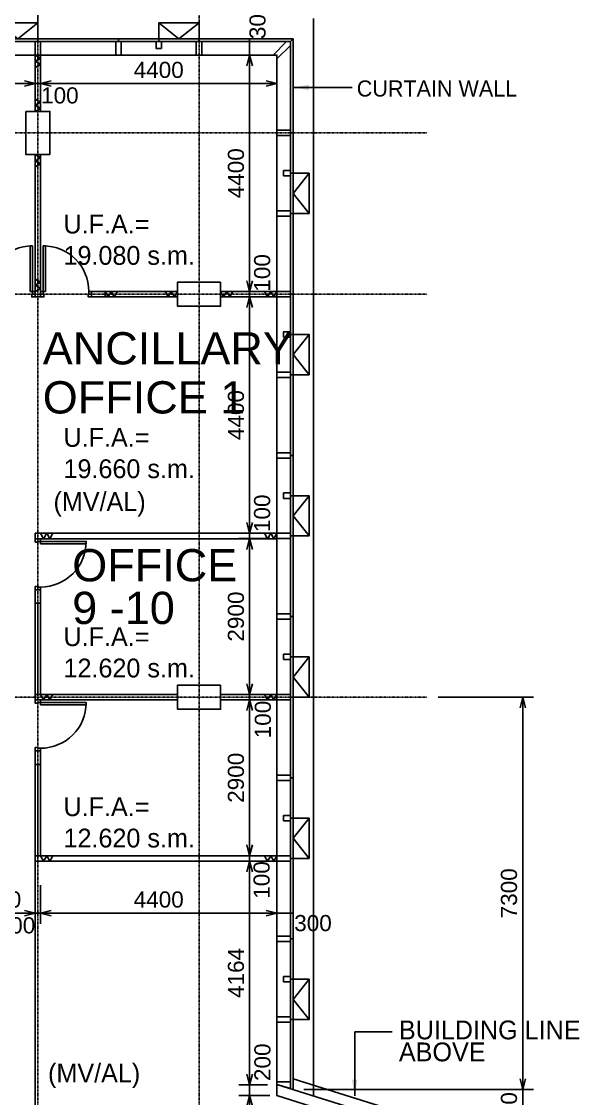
# Model space of a CAD drawing. Header units: millimetres. Extents: x 477 to 62893, y 268 to 55271.
# Drawn here: x 50465 to 60852, y 25172 to 45214 of the extents above; entities that cross this region are included whole.
import ezdxf

# ---------------------------------------------------------------- set-up
doc = ezdxf.new("R2010")
doc.units = ezdxf.units.MM
doc.linetypes.add('DASHDOT', pattern=[1, 0.5, -0.25, 0, -0.25])
doc.layers.get('0').update_dxf_attribs({"color": 8})
doc.layers.get('Defpoints').update_dxf_attribs({"color": 8})
for name, color, linetype in [('DLN020__', 8, 'DASHDOT'), ('DLN030', 8, 'Continuous'), ('DLN040__', 8, 'Continuous'), ('DLN041_1', 8, 'Continuous'), ('DLN061__1', 8, 'Continuous'), ('DLN220__', 8, 'Continuous'), ('DLN280__', 8, 'Continuous'), ('DLN314__', 8, 'Continuous'), ('DLN324__', 8, 'Continuous'), ('DLN325__', 8, 'Continuous')]:
    doc.layers.add(name, color=color, linetype=linetype)
doc.styles.add('SWIS721LT450', font='swissl.ttf')
doc.styles.add('SWIS721LT750', font='swissl.ttf')
doc.dimstyles.new('INTDIM', dxfattribs={"dimscale": 200, "dimtxt": 2.25, "dimasz": 1.5, "dimexe": 1, "dimexo": 0, "dimgap": 1, "dimtad": 1, "dimdec": 0, "dimrnd": 1, "dimzin": 1, "dimdsep": 46, "dimtxsty": 'SWIS721LT450', "dimcen": 1, "dimclrd": 256, "dimclre": 256, "dimclrt": 256, "dimaunit": 1, "dimadec": 3, "dimazin": 0, "dimtfac": 1, "dimtdec": 0, "dimtix": 1, "dimtmove": 2, "dimatfit": 0, "dimfxl": 1, "dimtolj": 1, "dimtzin": 0, "dimarcsym": 0})

# ---------------------------------------------------------------- blocks, each defined once
blk = doc.blocks.new('DIMARR')
for p, q in [((-1, 0.25), (0, 0)), ((-1, 0), (0, 0)), ((0, 0), (-1, -0.25))]:
    blk.add_line(p, q)
blk = doc.blocks.new('*D405')
at = {"layer": 'Defpoints', "color": 0, "transparency": 16777216}
for p in [(49269, 29342), (50719, 29342), (49269, 28619)]:
    blk.add_point(p, dxfattribs=at)
at = {"layer": 'DLN030', "lineweight": -2, "transparency": 16777216}
for p, q in [((49269, 29142), (49269, 28419)), ((50719, 29142), (50719, 28419)), ((50519, 28619), (49469, 28619))]:
    blk.add_line(p, q, dxfattribs=at)
at = {"layer": 'DLN030', "lineweight": -2, "transparency": 16777216, "xscale": 200, "yscale": 200, "zscale": 200, "rotation": 180}
blk.add_blockref('DIMARR', (49269, 28619), dxfattribs=at)
at = {"layer": 'DLN030', "lineweight": -2, "transparency": 16777216, "xscale": 200, "yscale": 200, "zscale": 200}
blk.add_blockref('DIMARR', (50719, 28619), dxfattribs=at)
at = {"layer": 'DLN030', "transparency": 16777216, "insert": (49994, 28873), "char_height": 300, "attachment_point": 5, "style": 'SWIS721LT450'}
blk.add_mtext('\\A1;1450', dxfattribs=at)
blk = doc.blocks.new('*D406')
at = {"layer": 'Defpoints', "color": 0, "transparency": 16777216}
for p in [(50719, 29342), (50819, 29342), (50719, 28619)]:
    blk.add_point(p, dxfattribs=at)
at = {"layer": 'DLN030', "lineweight": -2, "transparency": 16777216}
for p, q in [((50719, 29142), (50719, 28419)), ((50819, 29142), (50819, 28419)), ((50819, 28619), (50719, 28619))]:
    blk.add_line(p, q, dxfattribs=at)
at = {"layer": 'DLN030', "transparency": 16777216, "insert": (50371, 28392), "char_height": 300, "attachment_point": 5, "style": 'SWIS721LT450'}
blk.add_mtext('\\A1;100', dxfattribs=at)
blk = doc.blocks.new('*D407')
at = {"layer": 'Defpoints', "color": 0, "transparency": 16777216}
for p in [(50819, 29342), (55219, 29342), (50819, 28619)]:
    blk.add_point(p, dxfattribs=at)
at = {"layer": 'DLN030', "lineweight": -2, "transparency": 16777216}
for p, q in [((50819, 29142), (50819, 28419)), ((55219, 29142), (55219, 28419)), ((55019, 28619), (51019, 28619))]:
    blk.add_line(p, q, dxfattribs=at)
at = {"layer": 'DLN030', "lineweight": -2, "transparency": 16777216, "xscale": 200, "yscale": 200, "zscale": 200, "rotation": 180}
blk.add_blockref('DIMARR', (50819, 28619), dxfattribs=at)
at = {"layer": 'DLN030', "lineweight": -2, "transparency": 16777216, "xscale": 200, "yscale": 200, "zscale": 200}
blk.add_blockref('DIMARR', (55219, 28619), dxfattribs=at)
at = {"layer": 'DLN030', "transparency": 16777216, "insert": (53019, 28873), "char_height": 300, "attachment_point": 5, "style": 'SWIS721LT450'}
blk.add_mtext('\\A1;4400', dxfattribs=at)
blk = doc.blocks.new('*D408')
at = {"layer": 'Defpoints', "color": 0, "transparency": 16777216}
for p in [(55219, 29345), (55519, 29345), (55219, 28622)]:
    blk.add_point(p, dxfattribs=at)
at = {"layer": 'DLN030', "lineweight": -2, "transparency": 16777216}
for p, q in [((55219, 29145), (55219, 28422)), ((55519, 29145), (55519, 28422)), ((55519, 28622), (55219, 28622))]:
    blk.add_line(p, q, dxfattribs=at)
at = {"layer": 'DLN030', "transparency": 16777216, "insert": (55891, 28434), "char_height": 300, "attachment_point": 5, "style": 'SWIS721LT450'}
blk.add_mtext('\\A1;300', dxfattribs=at)
blk = doc.blocks.new('*D438')
at = {"layer": 'Defpoints', "color": 0, "transparency": 16777216}
for p in [(47819, 44540), (50719, 44640), (50719, 44058)]:
    blk.add_point(p, dxfattribs=at)
at = {"layer": 'DLN030', "lineweight": -2, "transparency": 16777216}
for p, q in [((47819, 44340), (47819, 43858)), ((50719, 44440), (50719, 43858)), ((48019, 44058), (50519, 44058))]:
    blk.add_line(p, q, dxfattribs=at)
at = {"layer": 'DLN030', "lineweight": -2, "transparency": 16777216, "xscale": 200, "yscale": 200, "zscale": 200, "rotation": 180}
blk.add_blockref('DIMARR', (47819, 44058), dxfattribs=at)
at = {"layer": 'DLN030', "lineweight": -2, "transparency": 16777216, "xscale": 200, "yscale": 200, "zscale": 200}
blk.add_blockref('DIMARR', (50719, 44058), dxfattribs=at)
at = {"layer": 'DLN030', "transparency": 16777216, "insert": (49269, 44312), "char_height": 300, "attachment_point": 5, "style": 'SWIS721LT450'}
blk.add_mtext('\\A1;2900', dxfattribs=at)
blk = doc.blocks.new('*D439')
at = {"layer": 'Defpoints', "color": 0, "transparency": 16777216}
for p in [(50719, 44640), (50819, 44640), (50719, 44058)]:
    blk.add_point(p, dxfattribs=at)
at = {"layer": 'DLN030', "lineweight": -2, "transparency": 16777216}
for p, q in [((50719, 44440), (50719, 43858)), ((50819, 44440), (50819, 43858)), ((50819, 44058), (50719, 44058))]:
    blk.add_line(p, q, dxfattribs=at)
at = {"layer": 'DLN030', "transparency": 16777216, "insert": (51179, 43837), "char_height": 300, "attachment_point": 5, "style": 'SWIS721LT450'}
blk.add_mtext('\\A1;100', dxfattribs=at)
blk = doc.blocks.new('*D440')
at = {"layer": 'Defpoints', "color": 0, "transparency": 16777216}
for p in [(50819, 44640), (55219, 44542), (55219, 44058)]:
    blk.add_point(p, dxfattribs=at)
at = {"layer": 'DLN030', "lineweight": -2, "transparency": 16777216}
for p, q in [((50819, 44440), (50819, 43858)), ((55219, 44342), (55219, 43858)), ((51019, 44058), (55019, 44058))]:
    blk.add_line(p, q, dxfattribs=at)
at = {"layer": 'DLN030', "lineweight": -2, "transparency": 16777216, "xscale": 200, "yscale": 200, "zscale": 200, "rotation": 180}
blk.add_blockref('DIMARR', (50819, 44058), dxfattribs=at)
at = {"layer": 'DLN030', "lineweight": -2, "transparency": 16777216, "xscale": 200, "yscale": 200, "zscale": 200}
blk.add_blockref('DIMARR', (55219, 44058), dxfattribs=at)
at = {"layer": 'DLN030', "transparency": 16777216, "insert": (53019, 44312), "char_height": 300, "attachment_point": 5, "style": 'SWIS721LT450'}
blk.add_mtext('\\A1;4400', dxfattribs=at)
blk = doc.blocks.new('*D441')
at = {"layer": 'Defpoints', "color": 0, "transparency": 16777216}
for p in [(54712, 40090), (55185, 40190), (55185, 40090)]:
    blk.add_point(p, dxfattribs=at)
at = {"layer": 'DLN030', "lineweight": -2, "transparency": 16777216}
for p, q in [((54985, 40190), (54512, 40190)), ((54985, 40090), (54512, 40090)), ((54712, 40190), (54712, 40090))]:
    blk.add_line(p, q, dxfattribs=at)
at = {"layer": 'DLN030', "transparency": 16777216, "insert": (54946, 40536), "char_height": 300, "attachment_point": 5, "rotation": 90, "style": 'SWIS721LT450'}
blk.add_mtext('\\A1;100', dxfattribs=at)
blk = doc.blocks.new('*D442')
at = {"layer": 'Defpoints', "color": 0, "transparency": 16777216}
for p in [(55185, 40090), (54712, 35690), (55285, 35690)]:
    blk.add_point(p, dxfattribs=at)
at = {"layer": 'DLN030', "lineweight": -2, "transparency": 16777216}
for p, q in [((54985, 40090), (54512, 40090)), ((54712, 39890), (54712, 35890)), ((55085, 35690), (54512, 35690))]:
    blk.add_line(p, q, dxfattribs=at)
at = {"layer": 'DLN030', "lineweight": -2, "transparency": 16777216, "xscale": 200, "yscale": 200, "zscale": 200}
for p, rotation in [((54712, 40090), 90), ((54712, 35690), 270)]:
    blk.add_blockref('DIMARR', p, dxfattribs=dict(at, rotation=rotation))
at = {"layer": 'DLN030', "transparency": 16777216, "insert": (54458, 37890), "char_height": 300, "attachment_point": 5, "rotation": 90, "style": 'SWIS721LT450'}
blk.add_mtext('\\A1;4400', dxfattribs=at)
blk = doc.blocks.new('*D443')
at = {"layer": 'Defpoints', "color": 0, "transparency": 16777216}
for p in [(55285, 35690), (54712, 35590), (55285, 35590)]:
    blk.add_point(p, dxfattribs=at)
at = {"layer": 'DLN030', "lineweight": -2, "transparency": 16777216}
for p, q in [((55085, 35690), (54512, 35690)), ((54712, 35690), (54712, 35590)), ((55085, 35590), (54512, 35590))]:
    blk.add_line(p, q, dxfattribs=at)
at = {"layer": 'DLN030', "transparency": 16777216, "insert": (54945, 36062), "char_height": 300, "attachment_point": 5, "rotation": 90, "style": 'SWIS721LT450'}
blk.add_mtext('\\A1;100', dxfattribs=at)
blk = doc.blocks.new('*D444')
at = {"layer": 'Defpoints', "color": 0, "transparency": 16777216}
for p in [(55285, 35590), (54712, 32690), (55285, 32690)]:
    blk.add_point(p, dxfattribs=at)
at = {"layer": 'DLN030', "lineweight": -2, "transparency": 16777216}
for p, q in [((55085, 35590), (54512, 35590)), ((54712, 35390), (54712, 32890)), ((55085, 32690), (54512, 32690))]:
    blk.add_line(p, q, dxfattribs=at)
at = {"layer": 'DLN030', "lineweight": -2, "transparency": 16777216, "xscale": 200, "yscale": 200, "zscale": 200}
for p, rotation in [((54712, 35590), 90), ((54712, 32690), 270)]:
    blk.add_blockref('DIMARR', p, dxfattribs=dict(at, rotation=rotation))
at = {"layer": 'DLN030', "transparency": 16777216, "insert": (54458, 34140), "char_height": 300, "attachment_point": 5, "rotation": 90, "style": 'SWIS721LT450'}
blk.add_mtext('\\A1;2900', dxfattribs=at)
blk = doc.blocks.new('*D445')
at = {"layer": 'Defpoints', "color": 0, "transparency": 16777216}
for p in [(55285, 32690), (54712, 32590), (55285, 32590)]:
    blk.add_point(p, dxfattribs=at)
at = {"layer": 'DLN030', "lineweight": -2, "transparency": 16777216}
for p, q in [((55085, 32690), (54512, 32690)), ((54712, 32690), (54712, 32590)), ((55085, 32590), (54512, 32590))]:
    blk.add_line(p, q, dxfattribs=at)
at = {"layer": 'DLN030', "transparency": 16777216, "insert": (54959, 32224), "char_height": 300, "attachment_point": 5, "rotation": 90, "style": 'SWIS721LT450'}
blk.add_mtext('\\A1;100', dxfattribs=at)
blk = doc.blocks.new('*D446')
at = {"layer": 'Defpoints', "color": 0, "transparency": 16777216}
for p in [(55285, 32590), (54712, 29690), (55285, 29690)]:
    blk.add_point(p, dxfattribs=at)
at = {"layer": 'DLN030', "lineweight": -2, "transparency": 16777216}
for p, q in [((55085, 32590), (54512, 32590)), ((54712, 32390), (54712, 29890)), ((55085, 29690), (54512, 29690))]:
    blk.add_line(p, q, dxfattribs=at)
at = {"layer": 'DLN030', "lineweight": -2, "transparency": 16777216, "xscale": 200, "yscale": 200, "zscale": 200}
for p, rotation in [((54712, 32590), 90), ((54712, 29690), 270)]:
    blk.add_blockref('DIMARR', p, dxfattribs=dict(at, rotation=rotation))
at = {"layer": 'DLN030', "transparency": 16777216, "insert": (54458, 31140), "char_height": 300, "attachment_point": 5, "rotation": 90, "style": 'SWIS721LT450'}
blk.add_mtext('\\A1;2900', dxfattribs=at)
blk = doc.blocks.new('*D447')
at = {"layer": 'Defpoints', "color": 0, "transparency": 16777216}
for p in [(55285, 29690), (54712, 29590), (55285, 29590)]:
    blk.add_point(p, dxfattribs=at)
at = {"layer": 'DLN030', "lineweight": -2, "transparency": 16777216}
for p, q in [((55085, 29690), (54512, 29690)), ((54712, 29690), (54712, 29590)), ((55085, 29590), (54512, 29590))]:
    blk.add_line(p, q, dxfattribs=at)
at = {"layer": 'DLN030', "transparency": 16777216, "insert": (54936, 29238), "char_height": 300, "attachment_point": 5, "rotation": 90, "style": 'SWIS721LT450'}
blk.add_mtext('\\A1;100', dxfattribs=at)
blk = doc.blocks.new('*D448')
at = {"layer": 'Defpoints', "color": 0, "transparency": 16777216}
for p in [(55285, 29590), (54712, 25426), (55246, 25426)]:
    blk.add_point(p, dxfattribs=at)
at = {"layer": 'DLN030', "lineweight": -2, "transparency": 16777216}
for p, q in [((55085, 29590), (54512, 29590)), ((54712, 29390), (54712, 25626)), ((55046, 25426), (54512, 25426))]:
    blk.add_line(p, q, dxfattribs=at)
at = {"layer": 'DLN030', "lineweight": -2, "transparency": 16777216, "xscale": 200, "yscale": 200, "zscale": 200}
for p, rotation in [((54712, 29590), 90), ((54712, 25426), 270)]:
    blk.add_blockref('DIMARR', p, dxfattribs=dict(at, rotation=rotation))
at = {"layer": 'DLN030', "transparency": 16777216, "insert": (54458, 27508), "char_height": 300, "attachment_point": 5, "rotation": 90, "style": 'SWIS721LT450'}
blk.add_mtext('\\A1;4164', dxfattribs=at)
blk = doc.blocks.new('*D352')
at = {"layer": 'Defpoints', "color": 0, "transparency": 16777216}
for p in [(54712, 44590), (55219, 44590), (55219, 40190)]:
    blk.add_point(p, dxfattribs=at)
at = {"layer": 'DLN030', "lineweight": -2, "transparency": 16777216}
for p, q in [((55019, 44590), (54512, 44590)), ((54712, 40390), (54712, 44390)), ((55019, 40190), (54512, 40190))]:
    blk.add_line(p, q, dxfattribs=at)
at = {"layer": 'DLN030', "lineweight": -2, "transparency": 16777216, "xscale": 200, "yscale": 200, "zscale": 200}
for p, rotation in [((54712, 44590), 90), ((54712, 40190), 270)]:
    blk.add_blockref('DIMARR', p, dxfattribs=dict(at, rotation=rotation))
at = {"layer": 'DLN030', "transparency": 16777216, "insert": (54458, 42390), "char_height": 300, "attachment_point": 5, "rotation": 90, "style": 'SWIS721LT450'}
blk.add_mtext('\\A1;4400', dxfattribs=at)
blk = doc.blocks.new('*D353')
at = {"layer": 'Defpoints', "color": 0, "transparency": 16777216}
for p in [(54712, 44890), (55219, 44890), (55219, 44590)]:
    blk.add_point(p, dxfattribs=at)
at = {"layer": 'DLN030', "lineweight": -2, "transparency": 16777216}
for p, q in [((55019, 44890), (54512, 44890)), ((54712, 44590), (54712, 44890)), ((55019, 44590), (54512, 44590))]:
    blk.add_line(p, q, dxfattribs=at)
at = {"layer": 'DLN030', "transparency": 16777216, "insert": (54860, 45236), "char_height": 300, "attachment_point": 5, "rotation": 90, "style": 'SWIS721LT450'}
blk.add_mtext('\\A1;300', dxfattribs=at)
blk = doc.blocks.new('*D355')
at = {"layer": 'Defpoints', "color": 0, "transparency": 16777216}
for p in [(55285, 25226), (54712, 19626), (55285, 19626)]:
    blk.add_point(p, dxfattribs=at)
at = {"layer": 'DLN030', "lineweight": -2, "transparency": 16777216}
for p, q in [((55085, 25226), (54512, 25226)), ((54712, 25026), (54712, 19826)), ((55085, 19626), (54512, 19626))]:
    blk.add_line(p, q, dxfattribs=at)
at = {"layer": 'DLN030', "lineweight": -2, "transparency": 16777216, "xscale": 200, "yscale": 200, "zscale": 200}
for p, rotation in [((54712, 25226), 90), ((54712, 19626), 270)]:
    blk.add_blockref('DIMARR', p, dxfattribs=dict(at, rotation=rotation))
at = {"layer": 'DLN030', "transparency": 16777216, "insert": (54458, 22426), "char_height": 300, "attachment_point": 5, "rotation": 90, "style": 'SWIS721LT450'}
blk.add_mtext('\\A1;5600', dxfattribs=at)
blk = doc.blocks.new('*D356')
at = {"layer": 'Defpoints', "color": 0, "transparency": 16777216}
for p in [(54712, 25426), (55085, 25426), (55085, 25226)]:
    blk.add_point(p, dxfattribs=at)
at = {"layer": 'DLN030', "lineweight": -2, "transparency": 16777216}
for p, q in [((54885, 25426), (54512, 25426)), ((54712, 25226), (54712, 25426)), ((54885, 25226), (54512, 25226))]:
    blk.add_line(p, q, dxfattribs=at)
at = {"layer": 'DLN030', "transparency": 16777216, "insert": (54951, 25846), "char_height": 300, "attachment_point": 5, "rotation": 90, "style": 'SWIS721LT450'}
blk.add_mtext('\\A1;200', dxfattribs=at)
blk = doc.blocks.new('U')
at = {"layer": 'DLN280__'}
for points in [[(-342489, -412615), (-342489, -413415), (-342039, -413415), (-342039, -412615)], [(-338864, -415790), (-339664, -415790), (-339664, -416240), (-338864, -416240)], [(-338864, -423290), (-339664, -423290), (-339664, -423740), (-338864, -423740)]]:
    blk.add_lwpolyline(points, close=True, dxfattribs=at)
blk = doc.blocks.new('A$C75032E79')
at = {"layer": 'DLN314__', "ltscale": 0.05}
blk.add_lwpolyline([(-750, 0), (0, 0), (0, 300), (-750, 300)], close=True, dxfattribs=at)
blk.add_lwpolyline([(-750, 300), (-375, 0), (0, 300)], dxfattribs=at)
blk = doc.blocks.new('MAGENTA')
at = {"layer": 'DLN314__'}
blk.add_line((-212508, -468222), (-212508, -468172), dxfattribs=at)
blk.add_lwpolyline([(-212458, -468472), (-212458, -468222), (-212558, -468222), (-212558, -468472)], close=True, dxfattribs=at)
blk = doc.blocks.new('MAGETA-2')
at = {"layer": 'DLN314__'}
blk.add_line((-211908, -468637), (-211908, -468587), dxfattribs=at)
blk.add_lwpolyline([(-211858, -468762), (-211858, -468637), (-211958, -468637), (-211958, -468762)], close=True, dxfattribs=at)
blk = doc.blocks.new('MAGENTA-3')
at = {"layer": 'DLN314__'}
blk.add_line((-214208, -468222), (-214258, -468172), dxfattribs=at)
blk.add_lwpolyline([(-213958, -468543), (-213958, -468472), (-213887, -468472), (-214137, -468222), (-214208, -468222), (-214208, -468293)], close=True, dxfattribs=at)
blk = doc.blocks.new('w')
at = {"layer": 'DLN061__1'}
for p, q in [((-380707, -515975), (-380854, -515719)), ((-380707, -515975), (-380559, -515719)), ((-380411, -515975), (-380559, -515719)), ((-380411, -515975), (-380263, -515719))]:
    blk.add_line(p, q, dxfattribs=at)
blk = doc.blocks.new('*D271')
at = {"layer": 'Defpoints', "color": 0, "transparency": 16777216}
for p in [(55519, 25340), (59796, 25340), (58069, 24540)]:
    blk.add_point(p, dxfattribs=at)
at = {"layer": 'DLN030', "lineweight": -2, "transparency": 16777216}
for p, q in [((55719, 25340), (59996, 25340)), ((59796, 24540), (59796, 25340)), ((58269, 24540), (59996, 24540))]:
    blk.add_line(p, q, dxfattribs=at)
at = {"layer": 'DLN030', "transparency": 16777216, "insert": (59541, 24940), "char_height": 300, "attachment_point": 5, "rotation": 90, "style": 'SWIS721LT450'}
blk.add_mtext('\\A1;800', dxfattribs=at)
blk = doc.blocks.new('*D272')
at = {"layer": 'Defpoints', "color": 0, "transparency": 16777216}
for p in [(58019, 32640), (59796, 32640), (58520, 25340)]:
    blk.add_point(p, dxfattribs=at)
at = {"layer": 'DLN030', "lineweight": -2, "transparency": 16777216}
for p, q in [((58219, 32640), (59996, 32640)), ((59796, 25540), (59796, 32440)), ((58720, 25340), (59996, 25340))]:
    blk.add_line(p, q, dxfattribs=at)
at = {"layer": 'DLN030', "lineweight": -2, "transparency": 16777216, "xscale": 200, "yscale": 200, "zscale": 200}
for p, rotation in [((59796, 32640), 90), ((59796, 25340), 270)]:
    blk.add_blockref('DIMARR', p, dxfattribs=dict(at, rotation=rotation))
at = {"layer": 'DLN030', "transparency": 16777216, "insert": (59541, 28990), "char_height": 300, "attachment_point": 5, "rotation": 90, "style": 'SWIS721LT450'}
blk.add_mtext('\\A1;7300', dxfattribs=at)

msp = doc.modelspace()

# ---------------------------------------------------------------- linework, layer by layer
at = {"layer": 'DLN020__'}
for p, q in [((50769.4, 5889.6), (50769.4, 51172.8)), ((53769.4, 5889.6), (53769.4, 51172.8)), ((14340.2, 43139.6), (58019.4, 43139.6)), ((14340.2, 40139.6), (58019.4, 40139.6)), ((14340.2, 32639.6), (58019.4, 32639.6))]:
    msp.add_line(p, q, dxfattribs=at)
at = {"layer": 'DLN220__', "ltscale": 0.05}
for p, q in [((50769.4, 47439.6), (50769.4, 44889.6)), ((50719.4, 29589.6), (50719.4, 26403.5)), ((50719.4, 26196.7), (50719.4, 21055.1)), ((58069.4, 24739.6), (55519.4, 25539.6))]:
    msp.add_line(p, q, dxfattribs=at)
at = {"layer": 'DLN220__'}
for p, q in [((50719.4, 44589.6), (50719.4, 43539.6)), ((50819.4, 44589.6), (50819.4, 43539.6)), ((50719.4, 42739.6), (50719.4, 40089.6)), ((50819.4, 42739.6), (50819.4, 40089.6)), ((50719.4, 40189.6), (50719.4, 40089.6)), ((50719.4, 40089.6), (50819.4, 40089.6)), ((50719.4, 40089.6), (50819.4, 40089.6)), ((50819.4, 40189.6), (50819.4, 40089.6)), ((51719.4, 40189.6), (53369.4, 40189.6)), ((51719.4, 40089.6), (53369.4, 40089.6)), ((51769.4, 40189.6), (51769.4, 40089.6)), ((52019.4, 40189.6), (52019.4, 40089.6)), ((54169.4, 40189.6), (55219.4, 40189.6)), ((54169.4, 40089.6), (55219.4, 40089.6)), ((50719.4, 35689.6), (50719.4, 35589.6)), ((55219.4, 35689.6), (50719.4, 35689.6)), ((55219.4, 35589.6), (50719.4, 35589.6)), ((50719.4, 34639.6), (50719.4, 34389.6)), ((50819.4, 34639.6), (50719.4, 34639.6)), ((50819.4, 34639.6), (50819.4, 34389.6)), ((50819.4, 34389.6), (50719.4, 34389.6)), ((50719.4, 32689.6), (50719.4, 32589.6)), ((53369.4, 32689.6), (50719.4, 32689.6)), ((55219.4, 32689.6), (54169.4, 32689.6)), ((53369.4, 32589.6), (50719.4, 32589.6)), ((55219.4, 32589.6), (54169.4, 32589.6)), ((50719.4, 31639.6), (50719.4, 31389.6)), ((50819.4, 31639.6), (50719.4, 31639.6)), ((50819.4, 31639.6), (50819.4, 31389.6)), ((50819.4, 31389.6), (50719.4, 31389.6)), ((50719.4, 29689.6), (50719.4, 29589.6)), ((55219.4, 29689.6), (50719.4, 29689.6)), ((55219.4, 29589.6), (50719.4, 29589.6)), ((50719.4, 26403.5), (50719.4, 26196.7))]:
    msp.add_line(p, q, dxfattribs=at)
at = {"layer": 'DLN280__'}
msp.add_lwpolyline([(55219.4, 25433.8), (55219.4, 25224.2), (57019.4, 24659.4), (57019.4, 24869.1)], close=True, dxfattribs=at)
at = {"layer": 'DLN314__'}
for p, q in [((55899.4, 25220.4), (55899.4, 45269.6)), ((55469.4, 44839.6), (39859.6, 44839.6)), ((55519.4, 44889.6), (39869.4, 44889.6)), ((55469.4, 25355.3), (55469.4, 44839.6)), ((55519.4, 25339.6), (55519.4, 44889.6)), ((55219.4, 44589.6), (39810.6, 44589.6)), ((55219.4, 25433.8), (55219.4, 44589.6))]:
    msp.add_line(p, q, dxfattribs=at)
msp.add_lwpolyline([(55219.4, 25433.8), (55469.4, 25355.3), (55469.4, 25483.8), (55219.4, 25483.8)], close=True, dxfattribs=at)
at = {"layer": 'DLN324__'}
for p, q in [((50719.4, 34389.6), (50719.4, 32689.6)), ((50769.4, 34389.6), (50769.4, 32689.6)), ((50819.4, 34389.6), (50819.4, 32689.6)), ((50719.4, 31389.6), (50719.4, 29689.6)), ((50766.7, 31389.6), (50766.7, 29689.6)), ((50819.4, 31389.6), (50819.4, 29689.6))]:
    msp.add_line(p, q, dxfattribs=at)
at = {"layer": 'DLN325__'}
for points in [[(50624.4, 40189.6), (50669.4, 40189.6), (50669.4, 41039.6), (50624.4, 41039.6)], [(50914.4, 40189.6), (50869.4, 40189.6), (50869.4, 41039.6), (50914.4, 41039.6)], [(50819.4, 35494.6), (50819.4, 35539.6), (51669.4, 35539.6), (51669.4, 35494.6)], [(50819.4, 32494.6), (50819.4, 32539.6), (51669.4, 32539.6), (51669.4, 32494.6)]]:
    msp.add_lwpolyline(points, close=True, dxfattribs=at)
for points in [[(50707.4, 40164.6), (50719.4, 40164.6), (50719.4, 40189.6), (50669.4, 40189.6), (50669.4, 40139.6), (50656.9, 40139.6), (50656.9, 40089.6), (50719.4, 40089.6), (50719.4, 40114.6), (50707.4, 40114.6)], [(50831.4, 40164.6), (50819.4, 40164.6), (50819.4, 40189.6), (50869.4, 40189.6), (50869.4, 40139.6), (50881.9, 40139.6), (50881.9, 40089.6), (50819.4, 40089.6), (50819.4, 40114.6), (50831.4, 40114.6)], [(51757.4, 40164.6), (51769.4, 40164.6), (51769.4, 40189.6), (51719.4, 40189.6), (51719.4, 40139.6), (51706.9, 40139.6), (51706.9, 40089.6), (51769.4, 40089.6), (51769.4, 40114.6), (51757.4, 40114.6)], [(50794.4, 35577.6), (50794.4, 35589.6), (50819.4, 35589.6), (50819.4, 35539.6), (50769.4, 35539.6), (50769.4, 35527.1), (50719.4, 35527.1), (50719.4, 35589.6), (50744.4, 35589.6), (50744.4, 35577.6)], [(50794.4, 34651.6), (50794.4, 34639.6), (50819.4, 34639.6), (50819.4, 34689.6), (50769.4, 34689.6), (50769.4, 34702.1), (50719.4, 34702.1), (50719.4, 34639.6), (50744.4, 34639.6), (50744.4, 34651.6)], [(50794.4, 32577.6), (50794.4, 32589.6), (50819.4, 32589.6), (50819.4, 32539.6), (50769.4, 32539.6), (50769.4, 32527.1), (50719.4, 32527.1), (50719.4, 32589.6), (50744.4, 32589.6), (50744.4, 32577.6)], [(50794.4, 31651.6), (50794.4, 31639.6), (50819.4, 31639.6), (50819.4, 31689.6), (50769.4, 31689.6), (50769.4, 31702.1), (50719.4, 31702.1), (50719.4, 31639.6), (50744.4, 31639.6), (50744.4, 31651.6)]]:
    msp.add_lwpolyline(points, dxfattribs=at)
for centre, start, end in [((50669.4, 40189.6), 90.00005, 180), ((50869.4, 40189.6), 0, 89.99995), ((50819.4, 35539.6), 270, 359.99995), ((50819.4, 32539.6), 270, 359.99995)]:
    msp.add_arc(centre, 850, start, end, dxfattribs=at)

# ---------------------------------------------------------------- block references
at = {"layer": 'DLN061__1', "xscale": 0.390625, "yscale": 0.390625, "zscale": 0.390625, "rotation": 90}
for p in [(-150733.5, 193130), (-150733.5, 192310.9), (-150733.5, 191280), (-150733.5, 188960.9)]:
    msp.add_blockref('w', p, dxfattribs=at)
at = {"layer": 'DLN061__1', "xscale": 0.390625, "yscale": 0.390625, "zscale": 0.390625}
for p in [(200790.7, 241642.6), (201909.7, 241642.6), (202940.7, 241642.6), (203759.7, 241642.6), (199590.7, 237142.6), (203759.7, 237142.6), (199590.7, 234142.6), (203759.7, 234142.6), (199590.7, 231142.6), (203759.7, 231142.6)]:
    msp.add_blockref('w', p, dxfattribs=at)
at = {"layer": 'DLN280__'}
msp.add_blockref('U', (393033.8, 456154.6), dxfattribs=at)
at = {"layer": 'DLN314__', "ltscale": 0.05}
for p in [(50769.4, 44889.6), (53769.4, 44889.6)]:
    msp.add_blockref('A$C75032E79', p, dxfattribs=at)
at = {"layer": 'DLN314__'}
for name, p in [('MAGENTA', (263276.9, 513061.6)), ('MAGENTA', (264776.9, 513061.6)), ('MAGETA-2', (264927.2, 513476.5)), ('MAGENTA', (266276.9, 513061.6))]:
    msp.add_blockref(name, p, dxfattribs=at)
for name, p, rotation in [('MAGENTA-3', (523691.4, -169367.9), 269.9999999518084), ('MAGENTA', (523691.4, -169367.9), 270), ('MAGETA-2', (524106.2, -169518.1), 270), ('MAGENTA', (523691.4, -170867.9), 270), ('MAGENTA', (523691.4, -172367.9), 270), ('MAGETA-2', (524106.2, -172518.1), 270), ('MAGENTA', (523691.4, -173867.9), 270), ('MAGENTA', (523691.4, -175367.9), 270), ('MAGETA-2', (524106.2, -175518.1), 270), ('MAGENTA', (523691.4, -176867.9), 270), ('MAGENTA', (523691.4, -178367.9), 270), ('MAGETA-2', (524106.2, -178518.1), 270), ('MAGENTA', (523691.4, -179867.9), 270), ('MAGENTA', (523691.4, -181367.9), 270), ('MAGETA-2', (524106.2, -181518.1), 270), ('MAGENTA', (523691.4, -182867.9), 270), ('MAGENTA', (523691.4, -184367.9), 270), ('MAGETA-2', (524106.2, -184518.1), 270), ('MAGENTA', (523691.4, -185867.9), 270)]:
    msp.add_blockref(name, p, dxfattribs=dict(at, rotation=rotation))
at = {"layer": 'DLN314__', "ltscale": 0.05, "rotation": 270}
for p in [(55519.4, 41639.6), (55519.4, 38639.6), (55519.4, 35639.6), (55519.4, 32639.6), (55519.4, 29639.6), (55519.4, 26639.6)]:
    msp.add_blockref('A$C75032E79', p, dxfattribs=at)

# ---------------------------------------------------------------- texts
at = {"layer": 'DLN040__', "attachment_point": 7, "line_spacing_factor": 0.7, "style": 'SWIS721LT750'}
for s, insert, char_height, width in [('{\\fUnivers|b0|i0|c0|p34;CURTAIN WALL}', (56705.8, 43813.9), 300, 4867.131), ('{\\fUnivers|b0|i0|c0|p34;BUILDING LINE ABOVE}', (57490.6, 25858.7), 350, 4317.27)]:
    msp.add_mtext(s, dxfattribs=dict(at, insert=insert, char_height=char_height, width=width))
at = {"layer": 'DLN041_1', "style": 'SWIS721LT750'}
for s, p in [('ANCILLARY', (50859.8, 38832.7)), ('OFFICE 1', (50859.8, 37919.7)), ('OFFICE', (51409, 34795.6)), ('9 -10', (51409, 34001.6))]:
    msp.add_text(s, height=600, dxfattribs=at).set_placement(p)
at = {"layer": 'DLN041_1', "char_height": 350, "attachment_point": 7, "style": 'SWIS721LT750'}
for s, insert, width in [('{\\fUnivers|b0|i0|c0|p34;U.F.A.= \\P19.080 s.m.}', (51246.8, 40681.4), 3069.175), ('{\\fUnivers|b0|i0|c0|p34;U.F.A.= \\P19.660 s.m.}', (51246.8, 36711.5), 3069.175), ('{\\fUnivers|b0|i0|c0|p34;(MV/AL)}', (51060.2, 36000.4), 9007.441), ('{\\fUnivers|b0|i0|c0|p34;U.F.A.= \\P12.620 s.m.}', (51246.8, 33002.5), 3069.175), ('{\\fUnivers|b0|i0|c0|p34;U.F.A.= \\P12.620 s.m.}', (51246.8, 29838.1), 3069.175), ('{\\fUnivers|b0|i0|c0|p34;(MV/AL)}', (50958.7, 25364.1), 9007.441)]:
    msp.add_mtext(s, dxfattribs=dict(at, insert=insert, width=width))

# ---------------------------------------------------------------- dimensions: what is measured, and where the dimension line sits
at = {"layer": 'DLN030'}
for base, p1, p2, angle, picture, middle in [((54712, 44889.6), (55219.4, 44589.6), (55219.4, 44889.6), 90, '*D353', (54859.7, 45236.2)), ((50719.4, 44057.6), (50819.4, 44639.6), (50719.4, 44639.6), 180, '*D439', (51178.5, 43836.6)), ((54712, 40089.6), (55185.3, 40189.6), (55185.3, 40089.6), 90, '*D441', (54945.5, 40536.5)), ((54712, 35589.6), (55285.3, 35689.6), (55285.3, 35589.6), 90, '*D443', (54945.4, 36061.8)), ((54712, 32589.6), (55285.3, 32689.6), (55285.3, 32589.6), 90, '*D445', (54958.8, 32223.6)), ((54712, 29589.6), (55285.3, 29689.6), (55285.3, 29589.6), 90, '*D447', (54935.6, 29238.5)), ((54712, 25425.9), (55085.3, 25225.9), (55085.3, 25425.9), 90, '*D356', (54951.4, 25845.7))]:
    dim = msp.add_linear_dim(base=base, p1=p1, p2=p2, angle=angle, dimstyle='INTDIM', override={"dimscale": 1, "dimtxt": 300, "dimasz": 200, "dimexe": 200, "dimexo": 200, "dimgap": 100, "dimrnd": 0, "dimzin": 0, "dimblk": 'DIMARR', "dimcen": 200, "dimclrt": 256}, dxfattribs=at)
    dim.commit()
    dim.dimension.update_dxf_attribs({"geometry": picture, "text_midpoint": middle, "dimtype": 160})
for base, p1, p2, picture, middle in [((50719.4, 44057.6), (47819.4, 44539.6), (50719.4, 44639.6), '*D438', (49269.4, 44311.8)), ((55219.4, 44057.6), (50819.4, 44639.6), (55219.4, 44541.9), '*D440', (53019.4, 44311.8)), ((49269.4, 28618.6), (50719.4, 29341.7), (49269.4, 29341.7), '*D405', (49994.4, 28872.8)), ((50819.4, 28618.6), (55219.4, 29341.7), (50819.4, 29341.7), '*D407', (53019.4, 28872.8))]:
    dim = msp.add_linear_dim(base=base, p1=p1, p2=p2, dimstyle='INTDIM', override={"dimscale": 1, "dimtxt": 300, "dimasz": 200, "dimexe": 200, "dimexo": 200, "dimgap": 100, "dimrnd": 0, "dimzin": 0, "dimblk": 'DIMARR', "dimcen": 200, "dimclrt": 256}, dxfattribs=at)
    dim.commit()
    dim.dimension.update_dxf_attribs({"geometry": picture, "text_midpoint": middle})
for base, p1, p2, picture, middle in [((54712, 44589.6), (55219.4, 40189.6), (55219.4, 44589.6), '*D352', (54457.8, 42389.6)), ((54712, 35689.6), (55185.3, 40089.6), (55285.3, 35689.6), '*D442', (54457.8, 37889.6)), ((54712, 32689.6), (55285.3, 35589.6), (55285.3, 32689.6), '*D444', (54457.8, 34139.6)), ((54712, 29689.6), (55285.3, 32589.6), (55285.3, 29689.6), '*D446', (54457.8, 31139.6)), ((59795.6, 32639.6), (58520.3, 25339.6), (58019.4, 32639.6), '*D272', (59541.4, 28989.6)), ((54712, 25425.9), (55285.3, 29589.6), (55246.4, 25425.9), '*D448', (54457.8, 27507.8)), ((59795.6, 25339.6), (58069.4, 24539.6), (55519.4, 25339.6), '*D271', (59541.4, 24939.6)), ((54712, 19625.9), (55285.3, 25225.9), (55285.3, 19625.9), '*D355', (54457.8, 22425.9))]:
    dim = msp.add_linear_dim(base=base, p1=p1, p2=p2, angle=90, dimstyle='INTDIM', override={"dimscale": 1, "dimtxt": 300, "dimasz": 200, "dimexe": 200, "dimexo": 200, "dimgap": 100, "dimrnd": 0, "dimzin": 0, "dimblk": 'DIMARR', "dimcen": 200, "dimclrt": 256}, dxfattribs=at)
    dim.commit()
    dim.dimension.update_dxf_attribs({"geometry": picture, "text_midpoint": middle})
for base, p1, p2, picture, middle in [((50719.4, 28618.6), (50819.4, 29341.7), (50719.4, 29341.7), '*D406', (50370.8, 28392.1)), ((55219.4, 28622.2), (55519.4, 29345.3), (55219.4, 29345.3), '*D408', (55891.3, 28433.6))]:
    dim = msp.add_linear_dim(base=base, p1=p1, p2=p2, dimstyle='INTDIM', override={"dimscale": 1, "dimtxt": 300, "dimasz": 200, "dimexe": 200, "dimexo": 200, "dimgap": 100, "dimrnd": 0, "dimzin": 0, "dimblk": 'DIMARR', "dimcen": 200, "dimclrt": 256}, dxfattribs=at)
    dim.commit()
    dim.dimension.update_dxf_attribs({"geometry": picture, "text_midpoint": middle, "dimtype": 160})

# ---------------------------------------------------------------- leaders
at = {"layer": 'DLN040__'}
for points, override in [([(55519.4, 43987.6), (56617.8, 43987.6)], {"dimtad": 0}), ([(56667.4, 25220.6), (56667.4, 26412.1), (57367, 26412.1)], {"dimgap": 1, "dimtad": 0})]:
    msp.add_leader(points, dimstyle='INTDIM', override=override, dxfattribs=at)

doc.saveas('drawing.dxf')
